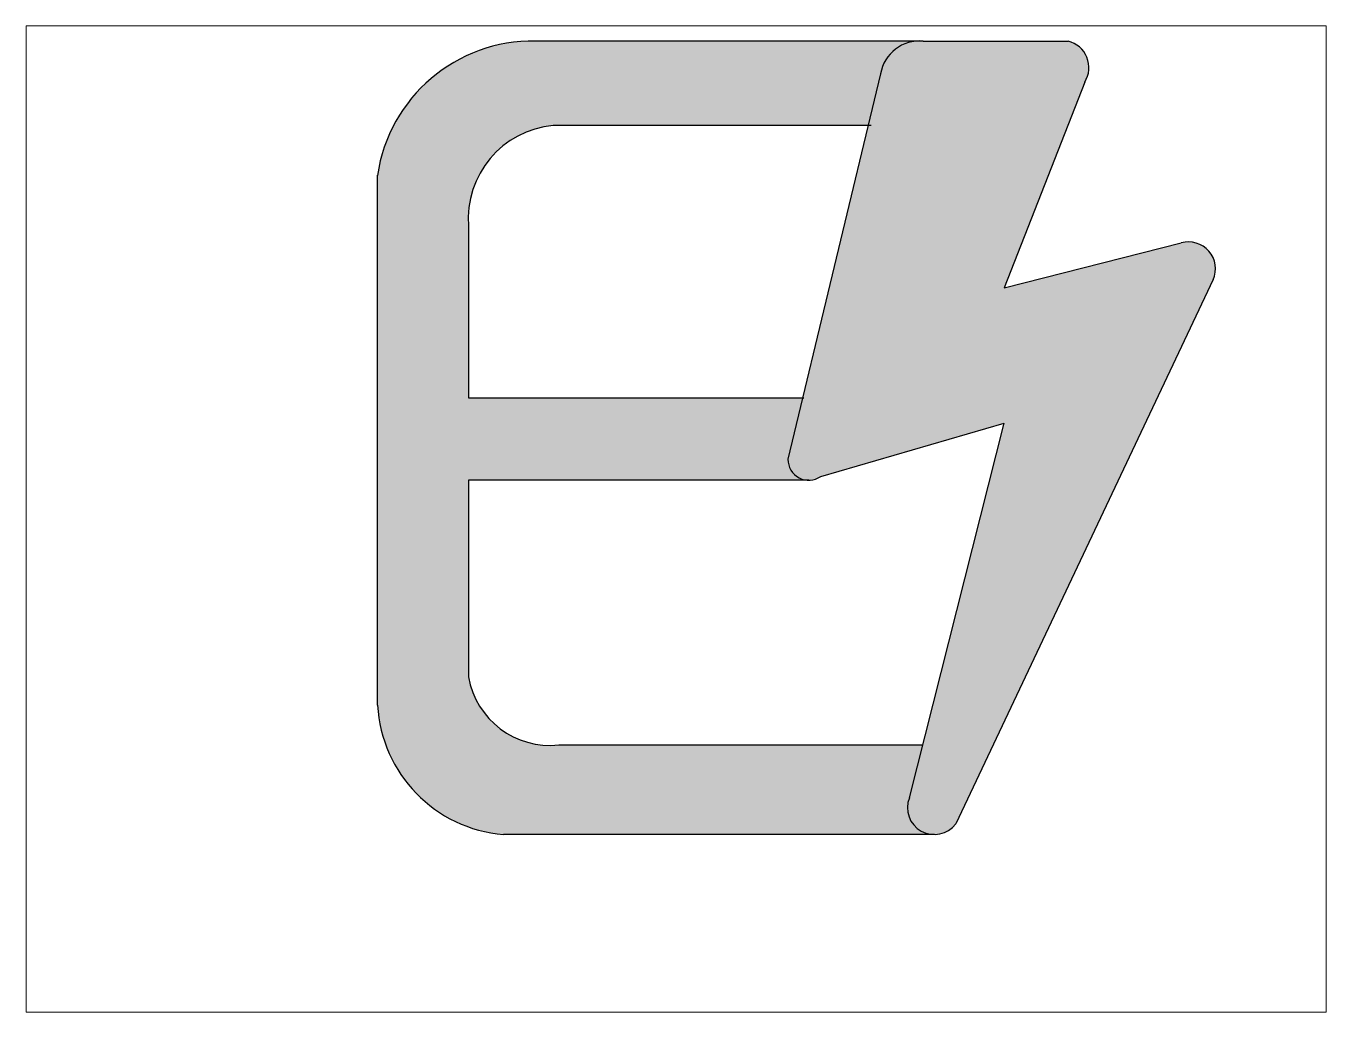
# Paper-space layout 'Layout2' of a CAD drawing. Header units: millimetres. Extents: x 26 to 231, y 20 to 176.
# The model-space entities are those that its viewports show. They can reach past a viewport. Long polylines and large blocks are cut down to what shows.
import ezdxf

# ---------------------------------------------------------------- set-up
doc = ezdxf.new("R2010")
doc.units = ezdxf.units.MM

msp = doc.modelspace()

# ---------------------------------------------------------------- hatches: boundary and pattern name
h = msp.add_hatch(color=256)
h.set_gradient(color1=(41, 214, 214), color2=(16, 102, 224), tint=1)
h.paths.add_polyline_path([(2674.263, 1947.171, 0.511559), (2673.607, 1948.781), (2667.908, 1948.781), (2667.611, 1948.781, 0.339526), (2666.226, 1947.49), (2662.581, 1932.324, 0.614527), (2663.871, 1931.642), (2671.09, 1933.744), (2667.359, 1918.985, 0.875809), (2669.185, 1917.963), (2679.321, 1939.389, 0.634266), (2678.063, 1940.836), (2671.091, 1939.061)])
h.paths.add_polyline_path([(2663.162, 1934.741), (2650.002, 1934.741), (2650.002, 1941.493, -0.40869), (2653.343, 1945.464), (2665.739, 1945.464), (2666.226, 1947.49, -0.339526), (2667.611, 1948.781), (2652.64, 1948.781, 0.377583), (2646.426, 1943.497), (2646.426, 1922.641, 0.374439), (2651.381, 1917.541), (2668.386, 1917.541, -0.543817), (2667.359, 1918.985), (2667.885, 1921.067), (2653.561, 1921.067, -0.393001), (2650.002, 1923.745), (2650.002, 1931.495), (2663.327, 1931.495, -0.393495), (2662.581, 1932.324)])
h = msp.add_hatch(color=256)
h.set_gradient(color1=(41, 214, 214), color2=(16, 102, 224), tint=1)
h.paths.add_polyline_path([(2679.321, 1939.389, 0.634266), (2678.063, 1940.836), (2671.091, 1939.061), (2674.263, 1947.171, 0.511559), (2673.607, 1948.781), (2667.908, 1948.781), (2667.611, 1948.781, 0.339526), (2666.226, 1947.49), (2662.581, 1932.324, 0.614527), (2663.871, 1931.642), (2671.09, 1933.744), (2667.359, 1918.985, 0.875809), (2669.185, 1917.963)])

# ---------------------------------------------------------------- linework, layer by layer
for p, q in [((2667.908, 1948.781), (2652.64, 1948.781)), ((2667.908, 1948.781), (2673.607, 1948.781)), ((2666.226, 1947.49), (2662.581, 1932.324)), ((2674.263, 1947.171), (2671.091, 1939.061)), ((2665.862, 1945.464), (2653.343, 1945.464)), ((2646.426, 1922.641), (2646.426, 1943.497)), ((2650.002, 1941.493), (2650.002, 1934.741)), ((2671.091, 1939.061), (2678.063, 1940.836)), ((2679.321, 1939.389), (2669.185, 1917.963)), ((2650.002, 1934.741), (2663.202, 1934.741)), ((2663.871, 1931.642), (2671.09, 1933.744)), ((2667.359, 1918.985), (2671.09, 1933.744)), ((2663.399, 1931.495), (2650.002, 1931.495)), ((2650.002, 1931.495), (2650.002, 1923.745)), ((2653.561, 1921.067), (2667.888, 1921.067)), ((2668.353, 1917.541), (2651.381, 1917.541))]:
    msp.add_line(p, q)
for centre, radius, start, end in [((2652.533, 1942.611), 6.171, 89.0067, 171.7494), ((2667.759, 1947.233), 1.555, 84.508, 170.5067), ((2673.354, 1947.739), 1.072, 327.9921, 76.3618), ((2653.696, 1941.776), 3.705, 95.4766, 184.394), ((2678.351, 1939.816), 1.06, 336.2221, 105.7644), ((2663.399, 1932.309), 0.818, 179.0024, 305.2897), ((2653.223, 1924.32), 3.271, 190.1183, 275.9378), ((2651.831, 1922.936), 5.413, 183.1254, 265.2369), ((2668.34, 1918.595), 1.055, 158.3593, 323.2079)]:
    msp.add_arc(centre, radius, start, end)

psp = doc.layouts.new('Layout2')

# ---------------------------------------------------------------- viewports
at = {"layer": '0'}
psp.add_viewport(center=(128.5, 97.5), size=(205.6, 156), view_center_point=(2658.174, 1929.965), view_height=38.82418, dxfattribs=at)

doc.saveas('drawing.dxf')
